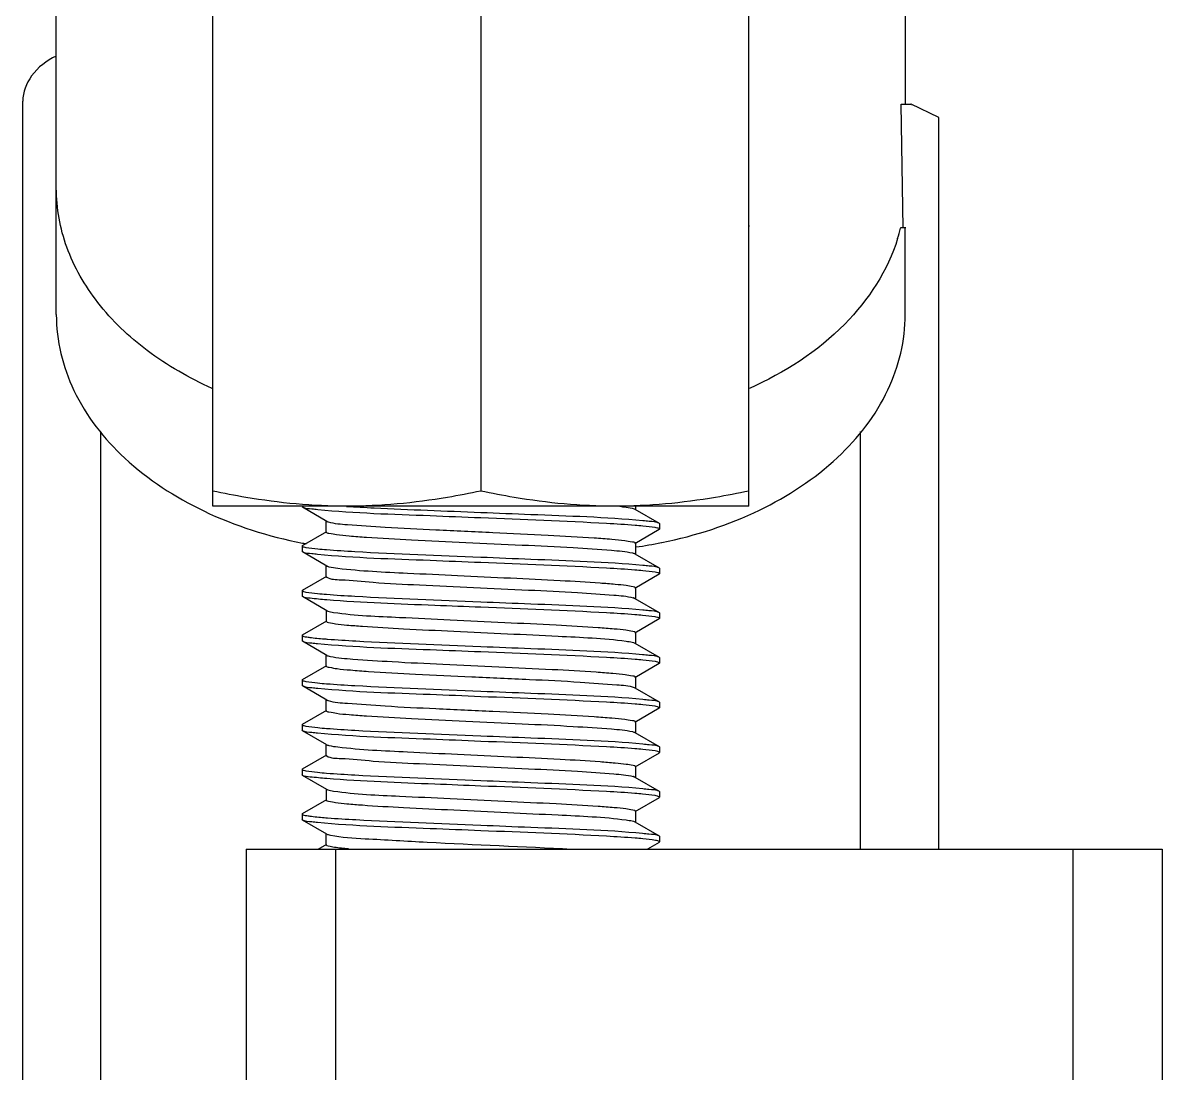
# Model space of a CAD drawing. Extents: x -409572 to -157272, y 600795 to 878326.
# Drawn here: x -400089.6 to -399829, y 806996.5 to 807236.8 of the extents above; entities that cross this region are included whole.
import ezdxf

# ---------------------------------------------------------------- set-up
doc = ezdxf.new("R2010")
doc.units = 0
doc.header["$LTSCALE"] = 1000
doc.header["$MEASUREMENT"] = 0
doc.layers.get('0').update_dxf_attribs({"linetype": 'CONTINUOUS'})

msp = doc.modelspace()

# ---------------------------------------------------------------- linework, layer by layer
for p, q in [((-400046.18, 807126.21), (-400046.18, 807517.89)), ((-399923.51, 807126.21), (-399923.51, 807517.89)), ((-399984.85, 807514.43), (-399984.85, 807129.67)), ((-400081.95, 807198.97), (-400081.95, 807395.96)), ((-399887.74, 807343.27), (-399887.74, 807218.21)), ((-400089.62, 805505.05), (-400089.62, 807218.85)), ((-399888.23, 807189.94), (-399888.66, 807218.15)), ((-399888.59, 807218.21), (-399886.44, 807218.21)), ((-399886.27, 807218.13), (-399886.45, 807218.21)), ((-399880.07, 807215.14), (-399886.36, 807218.17)), ((-399886.28, 807218.12), (-399886.27, 807218.13)), ((-399880.07, 807177.32), (-399880.07, 807215.14)), ((-400081.95, 807170.06), (-400081.95, 807198.97)), ((-399923.41, 807190.31), (-399923.51, 807190.31)), ((-399887.61, 807189.94), (-399888.84, 807189.94)), ((-399888.81, 807189.92), (-399888.84, 807189.83)), ((-399887.74, 807170.06), (-399887.74, 807189.94)), ((-399880.07, 807047.76), (-399880.07, 807177.32)), ((-400071.73, 805728.83), (-400071.73, 807143.29)), ((-399897.96, 807047.76), (-399897.96, 807143.29)), ((-399923.51, 807126.21), (-400046.18, 807126.21)), ((-400025.64, 807125.97), (-400025.73, 807126.09)), ((-400020.09, 807122.76), (-400025.64, 807125.97)), ((-399949.73, 807125.64), (-399949.6, 807125.58)), ((-399949.6, 807125.58), (-399944.06, 807122.36)), ((-399949.49, 807126.21), (-399949.49, 807125.45)), ((-400020.2, 807120.34), (-400020.2, 807122.89)), ((-400025.64, 807117.25), (-400020.09, 807120.47)), ((-399944.06, 807120.86), (-399949.6, 807117.65)), ((-399944.06, 807122.36), (-399943.96, 807122.25)), ((-399944.06, 807120.86), (-399943.96, 807120.98)), ((-399943.96, 807122.25), (-399943.96, 807120.98)), ((-400025.64, 807117.25), (-400025.73, 807117.14)), ((-400025.65, 807117.79), (-400025.58, 807117.78)), ((-400025.58, 807117.78), (-400025.44, 807117.75)), ((-400025.44, 807117.75), (-400025.33, 807117.73)), ((-399949.49, 807117.78), (-399949.49, 807115.23)), ((-399943.52, 807117.9), (-399943.41, 807117.92)), ((-400025.73, 807117.14), (-400025.73, 807115.86)), ((-400025.64, 807115.75), (-400025.73, 807115.86)), ((-400020.09, 807112.54), (-400025.64, 807115.75)), ((-399949.6, 807115.35), (-399944.06, 807112.14)), ((-399949.46, 807116.89), (-399949.33, 807116.9)), ((-400020.2, 807110.11), (-400020.2, 807112.67)), ((-400020.09, 807112.54), (-400019.93, 807112.47)), ((-399944.06, 807112.14), (-399943.96, 807112.03)), ((-399943.96, 807112.03), (-399943.96, 807110.75)), ((-400025.64, 807107.03), (-400020.09, 807110.24)), ((-399944.06, 807110.64), (-399949.6, 807107.43)), ((-399944.06, 807110.64), (-399943.96, 807110.75)), ((-400025.64, 807107.03), (-400025.73, 807106.92)), ((-400025.73, 807106.92), (-400025.73, 807105.64)), ((-399949.49, 807107.56), (-399949.49, 807105)), ((-400025.64, 807105.53), (-400025.73, 807105.64)), ((-400020.09, 807102.32), (-400025.64, 807105.53)), ((-399949.6, 807105.13), (-399944.06, 807101.92)), ((-400020.2, 807102.45), (-400020.2, 807099.89)), ((-399944.06, 807101.92), (-399943.96, 807101.81)), ((-399943.96, 807101.81), (-399943.96, 807100.53)), ((-400025.64, 807096.81), (-400020.09, 807100.02)), ((-399944.06, 807100.42), (-399949.6, 807097.21)), ((-399944.06, 807100.42), (-399943.96, 807100.53)), ((-400025.64, 807096.81), (-400025.73, 807096.7)), ((-400025.73, 807096.7), (-400025.73, 807095.42)), ((-399949.49, 807097.34), (-399949.49, 807094.78)), ((-400025.64, 807095.31), (-400025.73, 807095.42)), ((-400020.09, 807092.1), (-400025.64, 807095.31)), ((-399949.6, 807094.91), (-399944.06, 807091.7)), ((-400020.2, 807089.67), (-400020.2, 807092.23)), ((-399944.06, 807091.7), (-399943.96, 807091.59)), ((-399943.96, 807091.59), (-399943.96, 807090.31)), ((-400025.64, 807086.59), (-400020.09, 807089.8)), ((-399944.06, 807090.2), (-399949.6, 807086.99)), ((-399944.06, 807090.2), (-399943.96, 807090.31)), ((-400025.64, 807086.59), (-400025.73, 807086.48)), ((-400025.73, 807086.48), (-400025.73, 807085.2)), ((-399949.49, 807087.12), (-399949.49, 807084.56)), ((-400025.64, 807085.09), (-400025.73, 807085.2)), ((-400020.09, 807081.87), (-400025.64, 807085.09)), ((-399949.73, 807084.75), (-399949.6, 807084.69)), ((-399949.6, 807084.69), (-399944.06, 807081.48)), ((-400020.2, 807079.45), (-400020.2, 807082)), ((-399944.06, 807081.48), (-399943.96, 807081.36)), ((-399943.96, 807081.37), (-399943.96, 807080.09)), ((-400025.64, 807076.37), (-400020.09, 807079.58)), ((-399944.06, 807079.98), (-399949.6, 807076.76)), ((-399944.06, 807079.98), (-399943.96, 807080.09)), ((-400025.64, 807076.37), (-400025.73, 807076.25)), ((-400025.73, 807076.25), (-400025.73, 807074.98)), ((-399949.49, 807076.89), (-399949.49, 807074.34)), ((-400025.64, 807074.86), (-400025.73, 807074.98)), ((-400020.09, 807071.65), (-400025.64, 807074.86)), ((-399949.6, 807074.47), (-399944.06, 807071.26)), ((-400020.2, 807069.23), (-400020.2, 807071.78)), ((-400020.09, 807071.65), (-400019.93, 807071.58)), ((-399944.06, 807071.26), (-399943.96, 807071.14)), ((-399943.96, 807071.14), (-399943.96, 807069.87)), ((-400025.64, 807066.14), (-400020.09, 807069.36)), ((-399944.06, 807069.75), (-399949.6, 807066.54)), ((-399944.06, 807069.75), (-399943.96, 807069.87)), ((-400025.64, 807066.14), (-400025.73, 807066.03)), ((-400025.73, 807066.03), (-400025.73, 807064.75)), ((-399949.49, 807066.67), (-399949.49, 807064.12)), ((-400025.64, 807064.64), (-400025.73, 807064.75)), ((-400020.09, 807061.43), (-400025.64, 807064.64)), ((-399949.6, 807064.25), (-399944.06, 807061.03)), ((-400020.2, 807061.56), (-400020.2, 807059)), ((-399944.06, 807061.03), (-399943.96, 807060.92)), ((-399943.96, 807060.92), (-399943.96, 807059.64)), ((-400025.64, 807055.92), (-400020.09, 807059.13)), ((-399944.06, 807059.53), (-399949.6, 807056.32)), ((-399944.06, 807059.53), (-399943.96, 807059.64)), ((-400025.64, 807055.92), (-400025.73, 807055.81)), ((-400025.73, 807055.81), (-400025.73, 807054.53)), ((-399949.49, 807056.45), (-399949.49, 807053.89)), ((-400025.64, 807054.42), (-400025.73, 807054.53)), ((-400020.09, 807051.21), (-400025.64, 807054.42)), ((-399949.6, 807054.02), (-399944.06, 807050.81)), ((-400020.2, 807048.78), (-400020.2, 807051.34)), ((-399944.06, 807050.81), (-399943.96, 807050.7)), ((-399944.06, 807049.31), (-399943.96, 807049.42)), ((-399943.96, 807050.7), (-399943.96, 807049.42)), ((-400038.51, 807047.76), (-399828.96, 807047.76)), ((-400038.51, 807047.76), (-400038.51, 805350.94)), ((-400022.08, 807047.76), (-400020.09, 807048.91)), ((-400018.07, 807047.76), (-400018.07, 805350.94)), ((-399944.06, 807049.31), (-399946.73, 807047.76)), ((-399849.41, 807047.76), (-399849.41, 805350.94)), ((-399828.96, 807047.76), (-399828.96, 805350.94))]:
    msp.add_line(p, q)
for centre, radius, start, end in [((-399928.13, 807199.34), 40.43, 342.8989, 346.3913), ((-399960.43, 807056.13), 70.44, 83.6689, 84.2232), ((-399958.52, 807006.93), 115.25, 84.6378, 85.5439), ((-400005.94, 807218.98), 103.09, 259.1592, 259.4672), ((-399963.91, 807219.85), 103.98, 278.0643, 281.3093), ((-400011.56, 807226.57), 110.62, 264.5118, 265.5533), ((-399958.62, 806995.52), 116.44, 84.669, 85.543), ((-400011.62, 807215.64), 109.91, 264.491, 265.556), ((-399951.03, 807101.52), 3.9, 73.8589, 74.9069), ((-399958.67, 806984.65), 117.1, 84.6853, 85.5419), ((-400007.86, 807251.7), 156.34, 265.4503, 265.5766), ((-399958.53, 806976.07), 115.45, 84.6443, 85.543), ((-400011.61, 807195.33), 110.05, 264.4922, 265.5586), ((-399958.52, 806966.04), 115.25, 84.6378, 85.5439), ((-400011.56, 807185.68), 110.62, 264.5118, 265.5533), ((-399958.62, 806954.64), 116.44, 84.669, 85.543), ((-400011.62, 807174.75), 109.91, 264.491, 265.556), ((-399951.03, 807060.63), 3.9, 73.8589, 74.9069), ((-399958.67, 806943.76), 117.1, 84.6853, 85.5419), ((-400007.86, 807210.81), 156.34, 265.4503, 265.5766), ((-399958.53, 806935.19), 115.45, 84.6443, 85.543)]:
    msp.add_arc(centre, radius, start, end)
for points, knots in [([(-400082.01, 807229.2), (-400084.15, 807228.14), (-400087.91, 807225.4), (-400089.62, 807220.9), (-400089.62, 807218.85)], [0, 0, 0, 0, 0.538137, 1, 1, 1, 1]), ([(-399888.66, 807218.15), (-399888.66, 807218.16), (-399888.64, 807218.18), (-399888.61, 807218.21), (-399888.59, 807218.21)], [0, 0, 0, 0, 0.336031, 1, 1, 1, 1]), ([(-400046.3, 807153.17), (-400051.53, 807155.51), (-400061.15, 807161.01), (-400072.75, 807172.03), (-400080.21, 807184.92), (-400081.95, 807194.4), (-400081.95, 807198.97)], [0, 0, 0, 0, 0.28083, 0.538855, 0.77586, 1, 1, 1, 1]), ([(-399889.49, 807187.45), (-399891.74, 807180.13), (-399901.18, 807165.77), (-399915.38, 807156.75), (-399923.39, 807153.17)], [0, 0, 0, 0, 0.466075, 1, 1, 1, 1]), ([(-400081.95, 807170.06), (-400081.95, 807164.12), (-400078.89, 807151.59), (-400066.45, 807135.81), (-400048.04, 807123.92), (-400033.42, 807119.31), (-400025.65, 807117.79)], [0, 0, 0, 0, 0.215322, 0.450095, 0.712861, 1, 1, 1, 1]), ([(-399943.41, 807117.92), (-399935.72, 807119.47), (-399921.25, 807124.13), (-399903.04, 807136.02), (-399890.75, 807151.72), (-399887.74, 807164.16), (-399887.74, 807170.06)], [0, 0, 0, 0, 0.287034, 0.549657, 0.784456, 1, 1, 1, 1]), ([(-400015.51, 807126.21), (-400023.23, 807126.21), (-400033.54, 807127.2), (-400043.65, 807129.14), (-400046.18, 807129.67)], [0, 0, 0, 0, 0.749211, 1, 1, 1, 1]), ([(-399984.85, 807129.67), (-399987.37, 807129.14), (-399997.48, 807127.2), (-400007.8, 807126.21), (-400015.51, 807126.21)], [0, 0, 0, 0, 0.250789, 1, 1, 1, 1]), ([(-399954.18, 807126.21), (-399961.89, 807126.21), (-399972.21, 807127.2), (-399982.32, 807129.14), (-399984.85, 807129.67)], [0, 0, 0, 0, 0.749211, 1, 1, 1, 1]), ([(-399923.51, 807129.67), (-399926.04, 807129.14), (-399936.15, 807127.2), (-399946.47, 807126.21), (-399954.18, 807126.21)], [0, 0, 0, 0, 0.250789, 1, 1, 1, 1]), ([(-400022.14, 807125.4), (-400022.59, 807125.44), (-400023.74, 807125.61), (-400025, 807125.61), (-400025.64, 807125.97)], [0, 0, 0, 0, 0.378132, 1, 1, 1, 1]), ([(-399984.85, 807123.53), (-399988.71, 807123.68), (-400001.14, 807124.22), (-400013.6, 807124.57), (-400022.14, 807125.4)], [0, 0, 0, 0, 0.310323, 1, 1, 1, 1]), ([(-400015.6, 807126.19), (-400013.47, 807126.06), (-400003.22, 807125.53), (-399992.97, 807125.13), (-399984.85, 807124.81)], [0, 0, 0, 0, 0.207728, 1, 1, 1, 1]), ([(-399952.66, 807126.14), (-399952.31, 807126.1), (-399951.34, 807125.97), (-399950.33, 807125.87), (-399949.73, 807125.64)], [0, 0, 0, 0, 0.350941, 1, 1, 1, 1]), ([(-400020.09, 807122.76), (-400020.05, 807122.74), (-400019.94, 807122.69), (-400019.83, 807122.66), (-400019.77, 807122.64)], [0, 0, 0, 0, 0.429478, 1, 1, 1, 1]), ([(-400019.77, 807122.64), (-400018.34, 807122.22), (-400013.94, 807121.96), (-400005.76, 807121.3), (-399994.65, 807120.8), (-399982.2, 807120.22), (-399970.15, 807119.65), (-399961.01, 807119.17), (-399955.29, 807118.72), (-399952.17, 807118.48), (-399950.7, 807118.15), (-399949.49, 807118.01), (-399949.49, 807117.78)], [0, 0, 0, 0, 0.063162, 0.185571, 0.350627, 0.535705, 0.715395, 0.865028, 0.921933, 0.964141, 0.990304, 1, 1, 1, 1]), ([(-399984.85, 807124.81), (-399981.03, 807124.66), (-399968.66, 807124.13), (-399956.27, 807123.77), (-399947.76, 807122.96)], [0, 0, 0, 0, 0.308852, 1, 1, 1, 1]), ([(-399949.56, 807121.84), (-399951.73, 807122.01), (-399963.48, 807122.72), (-399975.25, 807123.15), (-399984.85, 807123.53)], [0, 0, 0, 0, 0.18453, 1, 1, 1, 1]), ([(-399947.76, 807122.96), (-399947.28, 807122.92), (-399946.06, 807122.74), (-399944.73, 807122.75), (-399944.06, 807122.36)], [0, 0, 0, 0, 0.37931, 1, 1, 1, 1]), ([(-400020.2, 807120.34), (-400020.2, 807120.11), (-400019.03, 807119.97), (-400017.59, 807119.65), (-400014.55, 807119.41), (-400008.94, 807118.96), (-399999.98, 807118.49), (-399988.12, 807117.93), (-399975.79, 807117.36), (-399964.67, 807116.84), (-399956.28, 807116.23), (-399951.72, 807115.91), (-399950.15, 807115.54)], [0, 0, 0, 0, 0.00951, 0.035123, 0.076469, 0.132247, 0.279239, 0.456494, 0.640275, 0.805971, 0.931424, 1, 1, 1, 1]), ([(-399944.42, 807121.22), (-399944.6, 807121.27), (-399945.7, 807121.49), (-399946.81, 807121.59), (-399947.75, 807121.68)], [0, 0, 0, 0, 0.163145, 1, 1, 1, 1]), ([(-399943.96, 807120.98), (-399943.96, 807121.03), (-399944.15, 807121.15), (-399944.3, 807121.19), (-399944.42, 807121.22)], [0, 0, 0, 0, 0.315061, 1, 1, 1, 1]), ([(-400025.73, 807117.14), (-400025.73, 807117.09), (-400025.58, 807116.98), (-400025.44, 807116.95), (-400025.34, 807116.92)], [0, 0, 0, 0, 0.322005, 1, 1, 1, 1]), ([(-400022.18, 807115.18), (-400022.62, 807115.22), (-400023.76, 807115.39), (-400025.01, 807115.39), (-400025.64, 807115.75)], [0, 0, 0, 0, 0.377931, 1, 1, 1, 1]), ([(-400025.34, 807116.92), (-400025.18, 807116.87), (-400024.12, 807116.65), (-400023.05, 807116.54), (-400022.14, 807116.46)], [0, 0, 0, 0, 0.159397, 1, 1, 1, 1]), ([(-399984.85, 807113.31), (-399988.71, 807113.46), (-400001.16, 807114), (-400013.63, 807114.35), (-400022.18, 807115.18)], [0, 0, 0, 0, 0.310595, 1, 1, 1, 1]), ([(-400020.14, 807116.28), (-400017.98, 807116.11), (-400006.22, 807115.4), (-399994.44, 807114.97), (-399984.85, 807114.59)], [0, 0, 0, 0, 0.184455, 1, 1, 1, 1]), ([(-399984.85, 807114.59), (-399981.02, 807114.43), (-399968.65, 807113.91), (-399956.26, 807113.54), (-399947.75, 807112.74)], [0, 0, 0, 0, 0.308927, 1, 1, 1, 1]), ([(-399950.15, 807115.54), (-399950.04, 807115.51), (-399949.85, 807115.46), (-399949.67, 807115.39), (-399949.6, 807115.35)], [0, 0, 0, 0, 0.59312, 1, 1, 1, 1]), ([(-400019.93, 807112.47), (-400019.82, 807112.43), (-400019.04, 807112.22), (-400018.24, 807112.12), (-400017.58, 807112.04)], [0, 0, 0, 0, 0.158312, 1, 1, 1, 1]), ([(-400017.58, 807112.04), (-400012.28, 807111.4), (-400003.12, 807111.01), (-399989.94, 807110.34), (-399978.29, 807109.82), (-399967.45, 807109.29), (-399959.41, 807108.84), (-399954.45, 807108.43), (-399951.78, 807108.2), (-399950.51, 807107.91), (-399949.49, 807107.76), (-399949.49, 807107.56)], [0, 0, 0, 0, 0.234088, 0.402448, 0.579889, 0.745639, 0.880314, 0.930897, 0.968237, 0.991317, 1, 1, 1, 1]), ([(-399949.57, 807111.62), (-399951.73, 807111.79), (-399963.49, 807112.5), (-399975.25, 807112.93), (-399984.85, 807113.31)], [0, 0, 0, 0, 0.184554, 1, 1, 1, 1]), ([(-399947.75, 807112.74), (-399947.27, 807112.69), (-399946.06, 807112.52), (-399944.73, 807112.53), (-399944.06, 807112.14)], [0, 0, 0, 0, 0.379296, 1, 1, 1, 1]), ([(-400020.2, 807110.11), (-400020.2, 807110.09), (-400020.17, 807110.04), (-400020.12, 807110.01), (-400020.09, 807109.99)], [0, 0, 0, 0, 0.402304, 1, 1, 1, 1]), ([(-400020.09, 807109.99), (-400019.15, 807109.43), (-400015.37, 807109.45), (-400008.47, 807108.6), (-399998.26, 807108.22), (-399986.44, 807107.62), (-399974.38, 807107.07), (-399963.66, 807106.57), (-399955.72, 807105.95), (-399951.43, 807105.67), (-399950.01, 807105.28)], [0, 0, 0, 0, 0.046973, 0.152409, 0.303029, 0.479455, 0.658932, 0.818305, 0.937036, 1, 1, 1, 1]), ([(-399944.38, 807110.99), (-399944.56, 807111.04), (-399945.69, 807111.27), (-399946.83, 807111.37), (-399947.8, 807111.46)], [0, 0, 0, 0, 0.159617, 1, 1, 1, 1]), ([(-399943.96, 807110.75), (-399943.96, 807110.81), (-399944.13, 807110.92), (-399944.27, 807110.96), (-399944.38, 807110.99)], [0, 0, 0, 0, 0.317967, 1, 1, 1, 1]), ([(-400025.73, 807106.92), (-400025.73, 807106.87), (-400025.59, 807106.77), (-400025.46, 807106.73), (-400025.37, 807106.7)], [0, 0, 0, 0, 0.324871, 1, 1, 1, 1]), ([(-400020.09, 807104.78), (-400021.36, 807104.88), (-400023.17, 807105.13), (-400025.12, 807105.24), (-400025.64, 807105.53)], [0, 0, 0, 0, 0.683734, 1, 1, 1, 1]), ([(-400025.37, 807106.7), (-400025.2, 807106.65), (-400024.15, 807106.43), (-400023.08, 807106.32), (-400022.18, 807106.24)], [0, 0, 0, 0, 0.157623, 1, 1, 1, 1]), ([(-400020.14, 807106.06), (-400017.98, 807105.89), (-400006.22, 807105.18), (-399994.45, 807104.75), (-399984.85, 807104.36)], [0, 0, 0, 0, 0.184436, 1, 1, 1, 1]), ([(-399984.85, 807103.09), (-399988.35, 807103.23), (-400000.1, 807103.71), (-400011.85, 807104.13), (-400020.09, 807104.78)], [0, 0, 0, 0, 0.297863, 1, 1, 1, 1]), ([(-399984.85, 807104.36), (-399981.03, 807104.21), (-399968.68, 807103.69), (-399956.31, 807103.32), (-399947.8, 807102.52)], [0, 0, 0, 0, 0.308576, 1, 1, 1, 1]), ([(-399949.94, 807105.26), (-399949.88, 807105.24), (-399949.76, 807105.21), (-399949.65, 807105.16), (-399949.6, 807105.13)], [0, 0, 0, 0, 0.572041, 1, 1, 1, 1]), ([(-400020.09, 807102.32), (-400020.02, 807102.28), (-400019.51, 807102.09), (-400018.97, 807102.01), (-400018.51, 807101.94)], [0, 0, 0, 0, 0.147905, 1, 1, 1, 1]), ([(-400018.51, 807101.94), (-400013.52, 807101.19), (-400004.58, 807100.89), (-399991.54, 807100.18), (-399979.6, 807099.66), (-399968.35, 807099.11), (-399959.94, 807098.66), (-399954.72, 807098.23), (-399951.9, 807097.99), (-399950.57, 807097.69), (-399949.49, 807097.54), (-399949.49, 807097.34)], [0, 0, 0, 0, 0.218787, 0.386207, 0.566108, 0.736243, 0.875583, 0.928118, 0.966979, 0.991, 1, 1, 1, 1]), ([(-399949.57, 807101.39), (-399951.73, 807101.56), (-399963.49, 807102.28), (-399975.25, 807102.71), (-399984.85, 807103.09)], [0, 0, 0, 0, 0.184575, 1, 1, 1, 1]), ([(-399947.8, 807102.52), (-399947.32, 807102.47), (-399946.09, 807102.3), (-399944.73, 807102.31), (-399944.06, 807101.92)], [0, 0, 0, 0, 0.37952, 1, 1, 1, 1]), ([(-400020.2, 807099.89), (-400020.2, 807099.69), (-400019.15, 807099.54), (-400017.85, 807099.25), (-400015.11, 807099.01), (-400010.02, 807098.59), (-400001.8, 807098.14), (-399990.75, 807097.6), (-399978.95, 807097.08), (-399965.83, 807096.39), (-399956.77, 807096.04), (-399951.62, 807095.35)], [0, 0, 0, 0, 0.00884, 0.032379, 0.070466, 0.122006, 0.258971, 0.426878, 0.605536, 0.773444, 1, 1, 1, 1]), ([(-399944.43, 807100.78), (-399944.61, 807100.83), (-399945.73, 807101.05), (-399946.87, 807101.16), (-399947.82, 807101.24)], [0, 0, 0, 0, 0.163234, 1, 1, 1, 1]), ([(-399943.96, 807100.53), (-399943.96, 807100.59), (-399944.15, 807100.71), (-399944.31, 807100.75), (-399944.43, 807100.78)], [0, 0, 0, 0, 0.313847, 1, 1, 1, 1]), ([(-400025.73, 807096.7), (-400025.73, 807096.65), (-400025.26, 807096.31), (-400024.79, 807096.34), (-400024.35, 807096.27)], [0, 0, 0, 0, 0.093121, 1, 1, 1, 1]), ([(-400022.17, 807094.74), (-400022.62, 807094.78), (-400023.76, 807094.94), (-400025.01, 807094.94), (-400025.64, 807095.31)], [0, 0, 0, 0, 0.377935, 1, 1, 1, 1]), ([(-400024.35, 807096.27), (-400024.09, 807096.23), (-400022.73, 807096.05), (-400021.36, 807095.93), (-400020.26, 807095.85)], [0, 0, 0, 0, 0.190828, 1, 1, 1, 1]), ([(-399984.85, 807092.87), (-399988.71, 807093.02), (-400001.16, 807093.55), (-400013.63, 807093.9), (-400022.17, 807094.74)], [0, 0, 0, 0, 0.310578, 1, 1, 1, 1]), ([(-400019.92, 807095.82), (-400017.75, 807095.65), (-400006.06, 807094.95), (-399994.37, 807094.52), (-399984.85, 807094.14)], [0, 0, 0, 0, 0.18595, 1, 1, 1, 1]), ([(-399984.85, 807094.14), (-399981.04, 807093.99), (-399968.7, 807093.47), (-399956.33, 807093.1), (-399947.82, 807092.3)], [0, 0, 0, 0, 0.308379, 1, 1, 1, 1]), ([(-399951.62, 807095.35), (-399951.38, 807095.32), (-399950.7, 807095.2), (-399949.99, 807095.13), (-399949.6, 807094.91)], [0, 0, 0, 0, 0.360643, 1, 1, 1, 1]), ([(-400020.09, 807092.1), (-400019.99, 807092.04), (-400019.71, 807091.95), (-400019.42, 807091.88), (-400019.25, 807091.85)], [0, 0, 0, 0, 0.388593, 1, 1, 1, 1]), ([(-400019.25, 807091.85), (-400017.55, 807091.51), (-400012.83, 807091.16), (-400004.25, 807090.58), (-399993.12, 807090.05), (-399980.91, 807089.49), (-399969.25, 807088.94), (-399960.48, 807088.47), (-399955, 807088.03), (-399952.03, 807087.79), (-399950.63, 807087.48), (-399949.49, 807087.33), (-399949.49, 807087.12)], [0, 0, 0, 0, 0.074051, 0.202548, 0.368862, 0.551322, 0.726125, 0.870472, 0.925123, 0.96561, 0.990669, 1, 1, 1, 1]), ([(-399949.56, 807091.17), (-399951.73, 807091.34), (-399963.48, 807092.05), (-399975.25, 807092.48), (-399984.85, 807092.87)], [0, 0, 0, 0, 0.184524, 1, 1, 1, 1]), ([(-399947.82, 807092.3), (-399947.34, 807092.26), (-399946.1, 807092.08), (-399944.74, 807092.1), (-399944.06, 807091.7)], [0, 0, 0, 0, 0.379704, 1, 1, 1, 1]), ([(-400020.2, 807089.67), (-400020.2, 807089.44), (-400018.96, 807089.3), (-400017.46, 807088.96), (-400014.25, 807088.72), (-400008.39, 807088.26), (-399999.06, 807087.78), (-399986.81, 807087.21), (-399974.26, 807086.61), (-399963.16, 807086.14), (-399955.24, 807085.39), (-399950.98, 807085.25), (-399949.73, 807084.75)], [0, 0, 0, 0, 0.009911, 0.036684, 0.079861, 0.138026, 0.290611, 0.473012, 0.659513, 0.823824, 0.942824, 1, 1, 1, 1]), ([(-399944.37, 807090.54), (-399944.55, 807090.59), (-399945.67, 807090.82), (-399946.8, 807090.93), (-399947.76, 807091.02)], [0, 0, 0, 0, 0.159226, 1, 1, 1, 1]), ([(-399943.96, 807090.31), (-399943.96, 807090.36), (-399944.12, 807090.47), (-399944.27, 807090.51), (-399944.37, 807090.54)], [0, 0, 0, 0, 0.318631, 1, 1, 1, 1]), ([(-400025.73, 807086.48), (-400025.73, 807086.43), (-400025.58, 807086.32), (-400025.45, 807086.28), (-400025.35, 807086.25)], [0, 0, 0, 0, 0.322656, 1, 1, 1, 1]), ([(-400025.35, 807086.25), (-400025.18, 807086.21), (-400024.14, 807085.98), (-400023.07, 807085.88), (-400022.17, 807085.79)], [0, 0, 0, 0, 0.159145, 1, 1, 1, 1]), ([(-400022.14, 807084.51), (-400022.59, 807084.55), (-400023.74, 807084.72), (-400025, 807084.72), (-400025.64, 807085.09)], [0, 0, 0, 0, 0.378132, 1, 1, 1, 1]), ([(-399984.85, 807082.64), (-399988.71, 807082.8), (-400001.14, 807083.33), (-400013.6, 807083.68), (-400022.14, 807084.51)], [0, 0, 0, 0, 0.310323, 1, 1, 1, 1]), ([(-400020.13, 807085.61), (-400017.97, 807085.44), (-400006.21, 807084.73), (-399994.44, 807084.3), (-399984.85, 807083.92)], [0, 0, 0, 0, 0.184477, 1, 1, 1, 1]), ([(-399984.85, 807083.92), (-399981.03, 807083.77), (-399968.66, 807083.24), (-399956.27, 807082.88), (-399947.76, 807082.07)], [0, 0, 0, 0, 0.308852, 1, 1, 1, 1]), ([(-400020.09, 807081.87), (-400020.05, 807081.85), (-400019.94, 807081.8), (-400019.83, 807081.77), (-400019.77, 807081.75)], [0, 0, 0, 0, 0.429478, 1, 1, 1, 1]), ([(-400019.77, 807081.75), (-400018.34, 807081.33), (-400013.94, 807081.07), (-400005.76, 807080.41), (-399994.65, 807079.91), (-399982.2, 807079.33), (-399970.15, 807078.76), (-399961.01, 807078.28), (-399955.29, 807077.83), (-399952.17, 807077.59), (-399950.7, 807077.26), (-399949.49, 807077.12), (-399949.49, 807076.89)], [0, 0, 0, 0, 0.063162, 0.185571, 0.350627, 0.535705, 0.715395, 0.865028, 0.921933, 0.964141, 0.990304, 1, 1, 1, 1]), ([(-399949.56, 807080.95), (-399951.73, 807081.12), (-399963.48, 807081.83), (-399975.25, 807082.26), (-399984.85, 807082.64)], [0, 0, 0, 0, 0.18453, 1, 1, 1, 1]), ([(-399947.76, 807082.07), (-399947.28, 807082.03), (-399946.06, 807081.86), (-399944.73, 807081.87), (-399944.06, 807081.48)], [0, 0, 0, 0, 0.37931, 1, 1, 1, 1]), ([(-399944.42, 807080.33), (-399944.6, 807080.38), (-399945.7, 807080.6), (-399946.81, 807080.71), (-399947.75, 807080.79)], [0, 0, 0, 0, 0.163145, 1, 1, 1, 1]), ([(-400020.2, 807079.45), (-400020.2, 807079.23), (-400019.03, 807079.09), (-400017.59, 807078.76), (-400014.55, 807078.52), (-400008.94, 807078.08), (-399999.98, 807077.6), (-399988.12, 807077.04), (-399975.79, 807076.47), (-399964.67, 807075.95), (-399956.28, 807075.34), (-399951.72, 807075.03), (-399950.15, 807074.65)], [0, 0, 0, 0, 0.00951, 0.035123, 0.076469, 0.132247, 0.279239, 0.456494, 0.640275, 0.805971, 0.931424, 1, 1, 1, 1]), ([(-399943.96, 807080.09), (-399943.96, 807080.14), (-399944.15, 807080.26), (-399944.3, 807080.3), (-399944.42, 807080.33)], [0, 0, 0, 0, 0.315061, 1, 1, 1, 1]), ([(-400025.73, 807076.25), (-400025.73, 807076.2), (-400025.58, 807076.1), (-400025.44, 807076.06), (-400025.34, 807076.03)], [0, 0, 0, 0, 0.322005, 1, 1, 1, 1]), ([(-400025.34, 807076.03), (-400025.18, 807075.98), (-400024.12, 807075.76), (-400023.05, 807075.66), (-400022.14, 807075.57)], [0, 0, 0, 0, 0.159397, 1, 1, 1, 1]), ([(-400022.18, 807074.29), (-400022.62, 807074.34), (-400023.76, 807074.5), (-400025.01, 807074.5), (-400025.64, 807074.86)], [0, 0, 0, 0, 0.377931, 1, 1, 1, 1]), ([(-399984.85, 807072.42), (-399988.71, 807072.58), (-400001.16, 807073.11), (-400013.63, 807073.46), (-400022.18, 807074.29)], [0, 0, 0, 0, 0.310595, 1, 1, 1, 1]), ([(-400020.14, 807075.39), (-400017.98, 807075.22), (-400006.22, 807074.51), (-399994.44, 807074.08), (-399984.85, 807073.7)], [0, 0, 0, 0, 0.184455, 1, 1, 1, 1]), ([(-399984.85, 807073.7), (-399981.02, 807073.55), (-399968.65, 807073.02), (-399956.26, 807072.66), (-399947.75, 807071.85)], [0, 0, 0, 0, 0.308927, 1, 1, 1, 1]), ([(-399950.15, 807074.65), (-399950.04, 807074.63), (-399949.85, 807074.58), (-399949.67, 807074.51), (-399949.6, 807074.47)], [0, 0, 0, 0, 0.59312, 1, 1, 1, 1]), ([(-400019.93, 807071.58), (-400019.82, 807071.54), (-400019.04, 807071.33), (-400018.24, 807071.23), (-400017.58, 807071.15)], [0, 0, 0, 0, 0.158312, 1, 1, 1, 1]), ([(-400017.58, 807071.15), (-400012.28, 807070.51), (-400003.12, 807070.12), (-399989.94, 807069.45), (-399978.29, 807068.93), (-399967.45, 807068.4), (-399959.41, 807067.95), (-399954.45, 807067.54), (-399951.78, 807067.31), (-399950.51, 807067.02), (-399949.49, 807066.87), (-399949.49, 807066.67)], [0, 0, 0, 0, 0.234088, 0.402448, 0.579889, 0.745639, 0.880314, 0.930897, 0.968237, 0.991317, 1, 1, 1, 1]), ([(-399949.57, 807070.73), (-399951.73, 807070.9), (-399963.49, 807071.61), (-399975.25, 807072.04), (-399984.85, 807072.42)], [0, 0, 0, 0, 0.184554, 1, 1, 1, 1]), ([(-399944.38, 807070.1), (-399944.56, 807070.15), (-399945.69, 807070.38), (-399946.83, 807070.49), (-399947.8, 807070.58)], [0, 0, 0, 0, 0.159617, 1, 1, 1, 1]), ([(-399947.75, 807071.85), (-399947.27, 807071.8), (-399946.06, 807071.63), (-399944.73, 807071.64), (-399944.06, 807071.26)], [0, 0, 0, 0, 0.379296, 1, 1, 1, 1]), ([(-400020.2, 807069.23), (-400020.2, 807069.2), (-400020.17, 807069.15), (-400020.12, 807069.12), (-400020.09, 807069.1)], [0, 0, 0, 0, 0.402304, 1, 1, 1, 1]), ([(-400020.09, 807069.1), (-400019.15, 807068.54), (-400015.37, 807068.57), (-400008.47, 807067.71), (-399998.26, 807067.34), (-399986.44, 807066.73), (-399974.38, 807066.18), (-399963.66, 807065.68), (-399955.72, 807065.07), (-399951.43, 807064.78), (-399950.01, 807064.39)], [0, 0, 0, 0, 0.046973, 0.152409, 0.303029, 0.479455, 0.658932, 0.818305, 0.937036, 1, 1, 1, 1]), ([(-399943.96, 807069.87), (-399943.96, 807069.92), (-399944.13, 807070.03), (-399944.27, 807070.07), (-399944.38, 807070.1)], [0, 0, 0, 0, 0.317967, 1, 1, 1, 1]), ([(-400025.73, 807066.03), (-400025.73, 807065.98), (-400025.59, 807065.88), (-400025.46, 807065.84), (-400025.37, 807065.81)], [0, 0, 0, 0, 0.324871, 1, 1, 1, 1]), ([(-400025.37, 807065.81), (-400025.2, 807065.77), (-400024.15, 807065.54), (-400023.08, 807065.44), (-400022.18, 807065.35)], [0, 0, 0, 0, 0.157623, 1, 1, 1, 1]), ([(-400020.14, 807065.17), (-400017.98, 807065), (-400006.22, 807064.29), (-399994.45, 807063.86), (-399984.85, 807063.48)], [0, 0, 0, 0, 0.184436, 1, 1, 1, 1]), ([(-400020.09, 807063.89), (-400021.36, 807063.99), (-400023.17, 807064.24), (-400025.12, 807064.35), (-400025.64, 807064.64)], [0, 0, 0, 0, 0.683734, 1, 1, 1, 1]), ([(-399984.85, 807062.2), (-399988.35, 807062.34), (-400000.1, 807062.82), (-400011.85, 807063.24), (-400020.09, 807063.89)], [0, 0, 0, 0, 0.297863, 1, 1, 1, 1]), ([(-399984.85, 807063.48), (-399981.03, 807063.33), (-399968.68, 807062.8), (-399956.31, 807062.43), (-399947.8, 807061.63)], [0, 0, 0, 0, 0.308576, 1, 1, 1, 1]), ([(-399949.94, 807064.38), (-399949.88, 807064.36), (-399949.76, 807064.32), (-399949.65, 807064.27), (-399949.6, 807064.25)], [0, 0, 0, 0, 0.572041, 1, 1, 1, 1]), ([(-400020.09, 807061.43), (-400020.02, 807061.39), (-400019.51, 807061.2), (-400018.97, 807061.12), (-400018.51, 807061.06)], [0, 0, 0, 0, 0.147905, 1, 1, 1, 1]), ([(-400018.51, 807061.06), (-400013.52, 807060.3), (-400004.58, 807060), (-399991.54, 807059.29), (-399979.6, 807058.77), (-399968.35, 807058.22), (-399959.94, 807057.77), (-399954.72, 807057.35), (-399951.9, 807057.11), (-399950.57, 807056.81), (-399949.49, 807056.66), (-399949.49, 807056.45)], [0, 0, 0, 0, 0.218787, 0.386207, 0.566108, 0.736243, 0.875583, 0.928118, 0.966979, 0.991, 1, 1, 1, 1]), ([(-399949.57, 807060.51), (-399951.73, 807060.68), (-399963.49, 807061.39), (-399975.25, 807061.82), (-399984.85, 807062.2)], [0, 0, 0, 0, 0.184575, 1, 1, 1, 1]), ([(-399944.43, 807059.89), (-399944.61, 807059.94), (-399945.73, 807060.16), (-399946.87, 807060.27), (-399947.82, 807060.36)], [0, 0, 0, 0, 0.163234, 1, 1, 1, 1]), ([(-399947.8, 807061.63), (-399947.32, 807061.59), (-399946.09, 807061.41), (-399944.73, 807061.43), (-399944.06, 807061.03)], [0, 0, 0, 0, 0.37952, 1, 1, 1, 1]), ([(-399943.96, 807059.64), (-399943.96, 807059.7), (-399944.15, 807059.82), (-399944.31, 807059.86), (-399944.43, 807059.89)], [0, 0, 0, 0, 0.313847, 1, 1, 1, 1]), ([(-400020.2, 807059), (-400020.2, 807058.8), (-400019.15, 807058.65), (-400017.85, 807058.36), (-400015.11, 807058.12), (-400010.02, 807057.7), (-400001.8, 807057.25), (-399990.75, 807056.71), (-399978.95, 807056.19), (-399965.83, 807055.5), (-399956.77, 807055.15), (-399951.62, 807054.46)], [0, 0, 0, 0, 0.00884, 0.032379, 0.070466, 0.122006, 0.258971, 0.426878, 0.605536, 0.773444, 1, 1, 1, 1]), ([(-400025.73, 807055.81), (-400025.73, 807055.76), (-400025.26, 807055.42), (-400024.79, 807055.45), (-400024.35, 807055.39)], [0, 0, 0, 0, 0.093121, 1, 1, 1, 1]), ([(-400024.35, 807055.39), (-400024.09, 807055.35), (-400022.73, 807055.16), (-400021.36, 807055.05), (-400020.26, 807054.96)], [0, 0, 0, 0, 0.190828, 1, 1, 1, 1]), ([(-400019.92, 807054.93), (-400017.75, 807054.76), (-400006.06, 807054.06), (-399994.37, 807053.63), (-399984.85, 807053.26)], [0, 0, 0, 0, 0.18595, 1, 1, 1, 1]), ([(-400022.17, 807053.85), (-400022.62, 807053.89), (-400023.76, 807054.06), (-400025.01, 807054.06), (-400025.64, 807054.42)], [0, 0, 0, 0, 0.377935, 1, 1, 1, 1]), ([(-399984.85, 807051.98), (-399988.71, 807052.13), (-400001.16, 807052.67), (-400013.63, 807053.02), (-400022.17, 807053.85)], [0, 0, 0, 0, 0.310578, 1, 1, 1, 1]), ([(-399984.85, 807053.26), (-399981.04, 807053.1), (-399968.7, 807052.58), (-399956.33, 807052.21), (-399947.82, 807051.41)], [0, 0, 0, 0, 0.308379, 1, 1, 1, 1]), ([(-399951.62, 807054.46), (-399951.38, 807054.43), (-399950.7, 807054.31), (-399949.99, 807054.24), (-399949.6, 807054.02)], [0, 0, 0, 0, 0.360643, 1, 1, 1, 1]), ([(-400020.09, 807051.21), (-400019.99, 807051.15), (-400019.71, 807051.06), (-400019.42, 807050.99), (-400019.25, 807050.96)], [0, 0, 0, 0, 0.388593, 1, 1, 1, 1]), ([(-400019.25, 807050.96), (-400016.65, 807050.44), (-400009.23, 807050.06), (-399990.87, 807048.94), (-399975.09, 807048.39), (-399964.08, 807047.76)], [0, 0, 0, 0, 0.144037, 0.40116, 1, 1, 1, 1]), ([(-399949.56, 807050.28), (-399951.73, 807050.45), (-399963.48, 807051.17), (-399975.25, 807051.6), (-399984.85, 807051.98)], [0, 0, 0, 0, 0.184524, 1, 1, 1, 1]), ([(-399947.82, 807051.41), (-399947.34, 807051.37), (-399946.1, 807051.19), (-399944.74, 807051.21), (-399944.06, 807050.81)], [0, 0, 0, 0, 0.379704, 1, 1, 1, 1]), ([(-399944.37, 807049.65), (-399944.55, 807049.7), (-399945.67, 807049.93), (-399946.8, 807050.04), (-399947.76, 807050.13)], [0, 0, 0, 0, 0.159226, 1, 1, 1, 1]), ([(-399943.96, 807049.42), (-399943.96, 807049.47), (-399944.12, 807049.59), (-399944.27, 807049.62), (-399944.37, 807049.65)], [0, 0, 0, 0, 0.318631, 1, 1, 1, 1]), ([(-400020.2, 807048.78), (-400020.2, 807048.6), (-400019.29, 807048.44), (-400018.81, 807048.32), (-400018.34, 807048.25)], [0, 0, 0, 0, 0.275183, 1, 1, 1, 1])]:
    msp.add_open_spline(points, degree=3, knots=knots)
msp.add_open_spline([(-400018.34, 807048.25), (-400017.27, 807048.1), (-400016.19, 807048), (-400015.12, 807047.9)], degree=3)

doc.saveas('drawing.dxf')
